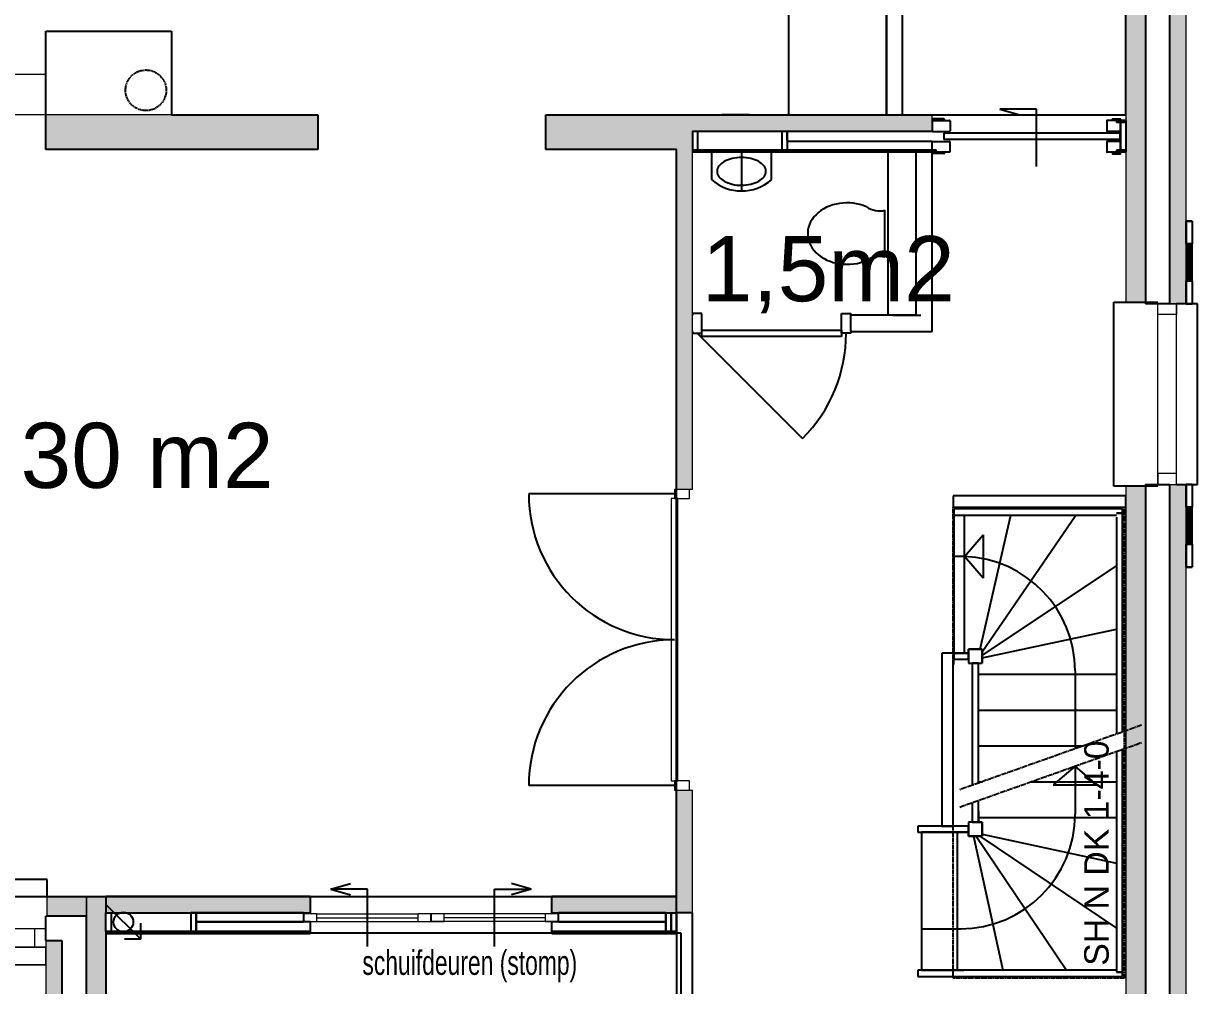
# Model space of a CAD drawing. Header units: millimetres. Extents: x 0 to 59350, y 0 to 29700.
# Drawn here: x 26870 to 28672, y 18872 to 20349 of the extents above; entities that cross this region are included whole.
import ezdxf

# ---------------------------------------------------------------- set-up
doc = ezdxf.new("R2010")
doc.units = ezdxf.units.MM
for name, pattern in [('PUNKT2_S9', [1, 0, -1]), ('STRICHPUNKT2_S5', [11, 8, -1, 1, -1]), ('VERDECKT2_S2', [2.7, 2, -0.7])]:
    doc.linetypes.add(name, pattern=pattern)
doc.layers.add('LAYER1', color=1, linetype='Continuous', lineweight=18)
doc.layers.add('Standard', color=7, linetype='Continuous', lineweight=25)
for name, color, linetype in [('LAYER3', 1, 'Continuous'), ('LAYER4', 1, 'Continuous'), ('LAYER9', 1, 'Continuous')]:
    doc.layers.add(name, color=color, linetype=linetype)
doc.styles.add('ARIAL', font='arial.ttf')

msp = doc.modelspace()

# ---------------------------------------------------------------- hatches: boundary and pattern name
at = {"layer": 'Standard', "linetype": 'PUNKT2_S9', "lineweight": 18}
h = msp.add_hatch(color=59, dxfattribs=at)
h.paths.add_polyline_path([(28654.1, 19918.7), (28654.1, 21521.2), (28629.1, 21496.2), (28629.1, 19918.7)])
h.paths.add_polyline_path([(28654.1, 18021.2), (28654.1, 18348.7), (28629.1, 18348.7), (28629.1, 18046.2)])
h.paths.add_polyline_path([(28629.1, 19641.2), (28629.1, 18626.2), (28654.1, 18626.2), (28654.1, 19641.2)])
h = msp.add_hatch(color=9, dxfattribs=at)
h.paths.add_polyline_path([(28591.6, 19921.2), (28591.6, 21458.7), (28561.6, 21428.7), (28561.6, 19921.2)])
h.paths.add_polyline_path([(28591.6, 18628.7), (28591.6, 19638.7), (28561.6, 19638.7), (28561.6, 18628.7)])
h.paths.add_polyline_path([(28591.6, 18083.7), (28591.6, 18346.2), (28561.6, 18346.2), (28561.6, 18113.7)])
for color, points in [(9, [(26904.1, 20155.2), (27321.6, 20155.2), (27321.6, 20208.7), (26904.1, 20208.7)]), (9, [(27871.9, 20208.7), (27671.6, 20208.7), (27671.6, 20155.2), (27871.9, 20155.2)]), (9, [(27896.9, 20183.7), (28264.4, 20183.7), (28264.4, 20208.7), (27896.9, 20208.7)]), (9, [(26906.6, 18978.7), (26966.6, 18978.7), (26966.6, 19008.7), (26906.6, 19008.7)]), (9, [(26966.6, 19008.7), (26966.6, 18083.7), (26996.6, 18083.7), (26996.6, 19008.7)]), (59, [(26904.1, 18941.2), (26904.1, 18021.2), (26929.1, 18021.2), (26929.1, 18941.2)])]:
    msp.add_hatch(color=color, dxfattribs=at).paths.add_polyline_path(points)
h = msp.add_hatch(color=9, dxfattribs=at)
h.paths.add_polyline_path([(27896.9, 19633.6), (27896.9, 20208.7), (27871.9, 20208.7), (27871.9, 19633.6)])
h.paths.add_polyline_path([(27896.9, 18983.7), (27896.9, 19172.1), (27871.9, 19172.1), (27871.9, 18983.7)])
at = {"layer": 'Standard', "linetype": 'PUNKT2_S9', "lineweight": 25}
for points in [[(27309.9, 18983.7), (27309.9, 19008.7), (26996.6, 19008.7), (26996.6, 18983.7)], [(27680.9, 18983.7), (27871.9, 18983.7), (27871.9, 19008.7), (27680.9, 19008.7)]]:
    msp.add_hatch(color=9, dxfattribs=at).paths.add_polyline_path(points)

# ---------------------------------------------------------------- linework, layer by layer
at = {"layer": 'LAYER1', "color": 1, "linetype": 'Continuous', "lineweight": -3}
for p, q in [((28297.9, 19594.2), (28297.9, 19382.5)), ((28314.1, 19382.5), (28314.1, 19594.2)), ((28338.1, 19388.3), (28384.9, 19594.2)), ((28341.2, 19384.5), (28484.9, 19594.2)), ((28314.1, 19530.7), (28342.9, 19564.1)), ((28342.9, 19564.1), (28342.9, 19497.2)), ((28342.9, 19497.2), (28314.1, 19530.7)), ((28341.2, 19378.9), (28547.1, 19516.1)), ((28341.2, 19374.9), (28547.1, 19419.3)), ((28320, 19382.5), (28320, 19388.3)), ((28320, 19388.3), (28338.1, 19388.3)), ((28327.8, 19388.3), (28341.2, 19388.3)), ((28331.8, 19388.3), (28341.2, 19388.3)), ((28337.4, 19388.3), (28341.2, 19388.3)), ((28341.2, 19388.3), (28341.2, 19374.9)), ((28341.2, 19388.3), (28341.2, 19378.9)), ((28341.2, 19388.3), (28341.2, 19384.5)), ((28341.2, 19385.2), (28341.2, 19367.1)), ((28297.9, 19382.5), (28314.1, 19382.5)), ((28304.1, 19382.5), (28320, 19382.5)), ((28335.4, 19350), (28547.1, 19350)), ((28483.6, 19355), (28483.6, 19235.5)), ((28335.4, 19295), (28547.1, 19295)), ((28335.4, 19240), (28496.3, 19240)), ((28483.6, 19208.9), (28450.2, 19180.2)), ((28517.1, 19180.2), (28483.6, 19208.9)), ((28483.6, 19208.9), (28483.6, 19135)), ((28335.4, 19185), (28341.4, 19185)), ((28416.1, 19185), (28547.1, 19185)), ((28450.2, 19180.2), (28517.1, 19180.2)), ((28335.4, 19140), (28335.4, 19122.8)), ((28335.4, 19130), (28547.1, 19130)), ((28335.4, 19122.8), (28341.2, 19122.8)), ((28341.2, 19122.8), (28341.2, 19104.7)), ((28341.2, 19115), (28341.2, 19101.6)), ((28312.9, 19107.5), (28247.9, 19107.5)), ((28247.9, 19107.5), (28247.9, 18895.7)), ((28320, 19107.5), (28302.9, 19107.5)), ((28302.9, 19107.5), (28302.9, 18895.7)), ((28320, 19101.6), (28320, 19107.5)), ((28338.1, 19101.6), (28320, 19101.6)), ((28341.2, 19101.6), (28327.8, 19101.6)), ((28327.8, 19101.6), (28372.8, 18895.7)), ((28331.8, 19101.6), (28470.6, 18895.7)), ((28341.2, 19101.6), (28331.8, 19101.6)), ((28341.2, 19101.6), (28337.4, 19101.6)), ((28337.4, 19101.6), (28547.1, 18960.2)), ((28341.2, 19111.1), (28341.2, 19101.6)), ((28341.2, 19105.5), (28341.2, 19101.6)), ((28341.2, 19104.7), (28547.1, 19059.8)), ((28247.9, 18895.7), (28312.9, 18895.7))]:
    msp.add_line(p, q, dxfattribs=at)
at = {"layer": 'LAYER3', "color": 3, "linetype": 'Continuous', "lineweight": -3}
for p, q in [((28556.6, 19603.7), (28297.9, 19603.7)), ((28297.9, 19603.7), (28297.9, 19594.2)), ((28556.6, 19597.2), (28556.6, 19603.7)), ((28297.9, 19594.2), (28547.1, 19594.2)), ((28547.1, 19597.2), (28556.6, 19597.2)), ((28556.6, 19597.2), (28547.1, 19597.2)), ((28547.1, 19591.2), (28547.1, 19258)), ((28556.6, 19261.4), (28556.6, 19597.2)), ((28320, 19382.5), (28297.9, 19382.5)), ((28297.9, 19382.5), (28297.9, 19373)), ((28297.9, 19373), (28320, 19373)), ((28320, 19373), (28320, 19382.5)), ((28335.4, 19367.1), (28325.9, 19367.1)), ((28325.9, 19367.1), (28325.9, 19179.4)), ((28335.4, 19182.8), (28335.4, 19367.1)), ((28547.1, 19231.5), (28547.1, 18892.7)), ((28556.6, 18892.7), (28556.6, 19234.8)), ((28325.9, 19152.9), (28325.9, 19122.8)), ((28335.4, 19122.8), (28335.4, 19156.3)), ((28242.2, 19117), (28242.2, 19107.5)), ((28320, 19117), (28242.2, 19117)), ((28320, 19107.5), (28320, 19117)), ((28325.9, 19122.8), (28335.4, 19122.8)), ((28242.2, 19107.5), (28320, 19107.5)), ((28242.2, 18895.7), (28242.2, 18886.2)), ((28547.1, 18895.7), (28242.2, 18895.7)), ((28242.2, 18886.2), (28556.6, 18886.2)), ((28547.1, 18892.7), (28556.6, 18892.7)), ((28556.6, 18892.7), (28547.1, 18892.7)), ((28556.6, 18886.2), (28556.6, 18892.7))]:
    msp.add_line(p, q, dxfattribs=at)
at = {"layer": 'LAYER3', "color": 3, "linetype": 'STRICHPUNKT2_S5', "lineweight": -3}
for p, q in [((28585.8, 19271.7), (28305.9, 19172.4)), ((28306.7, 19146.1), (28585.8, 19245.2))]:
    msp.add_line(p, q, dxfattribs=at)
at = {"layer": 'LAYER4', "color": 4, "linetype": 'Continuous', "lineweight": -3}
for p, q in [((28341.2, 19388.3), (28320, 19388.3)), ((28320, 19388.3), (28320, 19367.1)), ((28341.2, 19367.1), (28341.2, 19388.3)), ((28320, 19367.1), (28341.2, 19367.1)), ((28320, 19122.8), (28320, 19101.6)), ((28341.2, 19122.8), (28320, 19122.8)), ((28341.2, 19101.6), (28341.2, 19122.8)), ((28320, 19101.6), (28341.2, 19101.6))]:
    msp.add_line(p, q, dxfattribs=at)
at = {"layer": 'LAYER9', "color": 8, "linetype": 'Continuous', "lineweight": -3}
for p, q in [((28314.1, 19530.7), (28297.9, 19530.7)), ((28247.9, 18959.2), (28307.9, 18959.2))]:
    msp.add_line(p, q, dxfattribs=at)
for centre, start, end in [((28307.9, 19355), 0, 87.9625), ((28307.9, 19135), 270, 0)]:
    msp.add_arc(centre, 175.8, start, end, dxfattribs=at)
at = {"layer": 'Standard', "color": 36, "linetype": 'Continuous', "lineweight": 18}
for p, q in [((28629.1, 21496.2), (28629.1, 19918.7)), ((28654.1, 19918.7), (28654.1, 21466.2)), ((28639.1, 19918.7), (28629.1, 19918.7)), ((28654.1, 19918.7), (28639.1, 19918.7)), ((28629.1, 19641.2), (28639.1, 19641.2)), ((28629.1, 19641.2), (28629.1, 18626.2)), ((28639.1, 19641.2), (28654.1, 19641.2)), ((28654.1, 18626.2), (28654.1, 19641.2)), ((26904.1, 18941.2), (26904.1, 18916.2)), ((26929.1, 18941.2), (26904.1, 18941.2)), ((26929.1, 18046.2), (26929.1, 18941.2)), ((26904.1, 18916.2), (26904.1, 18076.2))]:
    msp.add_line(p, q, dxfattribs=at)
at = {"layer": 'Standard', "color": 7, "linetype": 'Continuous', "lineweight": -3}
for p, q in [((28629.1, 19918.7), (28629.1, 21496.2)), ((28561.6, 20208.7), (28561.6, 21428.7)), ((28044.1, 21111.2), (28044.1, 20208.7)), ((28194.1, 20208.7), (28194.1, 21111.2)), ((26904.1, 20155.2), (26904.1, 20337.2)), ((26904.1, 20337.2), (27097.1, 20337.2)), ((27097.1, 20337.2), (27097.1, 20208.7)), ((27097.1, 20208.7), (27321.6, 20208.7)), ((27321.6, 20208.7), (27321.6, 20155.2)), ((27671.6, 20155.2), (27671.6, 20208.7)), ((27671.6, 20208.7), (28561.6, 20208.7)), ((27984.1, 20208.7), (27941.6, 20208.7)), ((28044.1, 20208.7), (28194.1, 20208.7)), ((27321.6, 20155.2), (26904.1, 20155.2)), ((27871.9, 20155.2), (27671.6, 20155.2)), ((27871.9, 19008.7), (27871.9, 20155.2)), ((28204.4, 20151.7), (28246.9, 20151.7)), ((28629.1, 19918.7), (28620.4, 19918.7)), ((28204.3, 19901.1), (28246.9, 19901.1)), ((27903.9, 19873.3), (28065.4, 19711.8)), ((28620.4, 19641.2), (28629.1, 19641.2)), ((28629.1, 18626.2), (28629.1, 19641.2)), ((26246.6, 19008.7), (27871.9, 19008.7)), ((27309.9, 19008.7), (26996.6, 19008.7)), ((26996.6, 19008.7), (26996.6, 18983.7)), ((27309.9, 19008.7), (27309.9, 18983.7)), ((27871.9, 19008.7), (27680.9, 19008.7)), ((27680.9, 18983.7), (27680.9, 19008.7)), ((27871.9, 18983.7), (27871.9, 19008.7)), ((26996.8, 18996.1), (27049.9, 18943.1)), ((26996.6, 18983.7), (27299.9, 18983.7)), ((27299.9, 18983.7), (27309.9, 18983.7)), ((27680.9, 18983.7), (27690.9, 18983.7)), ((27690.9, 18983.7), (27871.9, 18983.7)), ((27855.9, 18983.7), (27855.9, 18955)), ((27863.9, 18955), (27863.9, 18983.7)), ((27863.9, 18983.7), (27863.9, 18955)), ((27871.9, 18955), (27871.9, 18983.7)), ((26904.1, 18941.2), (26904.1, 18953.7)), ((27049.9, 18943.1), (27049.9, 18968.1)), ((27299.9, 18969.7), (27134.9, 18969.7)), ((27134.9, 18969.7), (27134.9, 18955)), ((27134.9, 18955), (27309.9, 18955)), ((27309.9, 18969.7), (27299.9, 18969.7)), ((27309.9, 18969.7), (27309.9, 18955)), ((27690.9, 18969.7), (27680.9, 18969.7)), ((27680.9, 18955), (27680.9, 18969.7)), ((27680.9, 18955), (27855.9, 18955)), ((27855.9, 18969.7), (27690.9, 18969.7)), ((27855.9, 18955), (27855.9, 18969.7)), ((27855.9, 18955), (27863.9, 18955)), ((27863.9, 18955), (27871.9, 18955)), ((26904.1, 18941.2), (26929.1, 18941.2)), ((26929.1, 18941.2), (26929.1, 18046.2)), ((27879.4, 18952.3), (26996.6, 18952.3)), ((26996.6, 18952.3), (26996.6, 18113.7)), ((27049.9, 18943.1), (27024.9, 18943.1)), ((27879.4, 18113.7), (27879.4, 18952.3))]:
    msp.add_line(p, q, dxfattribs=at)
at = {"layer": 'Standard', "color": 51, "linetype": 'Continuous', "lineweight": -3}
for p, q in [((28591.6, 21458.7), (28591.6, 19921.2)), ((28543.1, 19638.7), (28543.1, 19921.2)), ((28543.1, 19921.2), (28561.6, 19921.2)), ((28561.6, 19921.2), (28610.6, 19921.2)), ((28591.6, 19921.2), (28591.6, 19918.7)), ((28610.6, 19918.7), (28591.6, 19918.7)), ((28620.4, 19918.7), (28610.6, 19918.7)), ((28561.6, 19638.7), (28543.1, 19638.7)), ((28610.6, 19638.7), (28561.6, 19638.7)), ((28591.6, 19641.2), (28610.6, 19641.2)), ((28591.6, 19641.2), (28591.6, 19638.7)), ((28591.6, 19638.7), (28591.6, 18628.7)), ((28610.6, 19641.2), (28620.4, 19641.2)), ((26904.1, 18959.7), (26904.1, 18978.7)), ((26906.6, 18978.7), (26904.1, 18978.7)), ((26937.9, 18978.7), (26906.6, 18978.7)), ((26966.6, 18978.7), (26937.9, 18978.7)), ((26966.6, 18083.7), (26966.6, 18978.7)), ((27299.9, 18983.7), (27134.9, 18983.7)), ((27134.9, 18983.7), (27134.9, 18969.7)), ((27299.9, 18983.7), (27299.9, 18982)), ((27299.9, 18982), (27299.9, 18970.5)), ((27690.9, 18982), (27690.9, 18983.7)), ((27855.9, 18983.7), (27690.9, 18983.7)), ((27690.9, 18970.5), (27690.9, 18982)), ((27855.9, 18969.7), (27855.9, 18983.7)), ((26904.1, 18953.7), (26904.1, 18959.7)), ((27134.9, 18969.7), (27299.9, 18969.7)), ((27299.9, 18970.5), (27299.9, 18969.7)), ((27690.9, 18969.7), (27690.9, 18970.5)), ((27690.9, 18969.7), (27855.9, 18969.7))]:
    msp.add_line(p, q, dxfattribs=at)
at = {"layer": 'Standard', "color": 253, "linetype": 'Continuous', "lineweight": 18}
for p, q in [((28591.6, 19921.2), (28591.6, 21458.7)), ((28561.6, 21428.7), (28561.6, 19921.2)), ((28591.6, 19921.2), (28561.6, 19921.2)), ((28561.6, 19638.7), (28561.6, 18628.7)), ((28561.6, 19638.7), (28591.6, 19638.7)), ((28591.6, 18628.7), (28591.6, 19638.7)), ((26966.6, 19008.7), (26906.6, 19008.7)), ((26906.6, 18978.7), (26906.6, 19008.7)), ((26966.6, 18978.7), (26966.6, 19008.7)), ((26966.6, 19008.7), (26966.6, 18083.7)), ((26996.6, 19008.7), (26966.6, 19008.7)), ((26996.6, 18983.7), (26996.6, 19008.7)), ((26906.6, 18978.7), (26937.9, 18978.7)), ((26937.9, 18978.7), (26966.6, 18978.7)), ((26996.6, 18113.7), (26996.6, 18983.7))]:
    msp.add_line(p, q, dxfattribs=at)
at = {"layer": 'Standard', "color": 255, "linetype": 'Continuous', "lineweight": -3}
for p, q in [((28194.1, 21111.2), (28194.1, 20208.7)), ((28219.1, 20208.7), (28219.1, 21111.2)), ((28194.1, 20208.7), (28219.1, 20208.7)), ((28264.4, 20151.7), (28239.4, 20151.7)), ((28239.4, 20151.7), (28239.4, 19901.1)), ((28264.4, 19876.1), (28264.4, 20151.7)), ((28139.4, 19888.6), (28139.4, 19901.1)), ((28239.4, 19901.1), (28139.4, 19901.1)), ((28139.4, 19876.1), (28139.4, 19888.6)), ((28139.4, 19876.1), (28239.4, 19876.1)), ((28239.4, 19876.1), (28264.4, 19876.1)), ((28561.6, 19623.7), (28296.6, 19623.7)), ((28296.6, 19623.7), (28296.6, 19606.2)), ((28561.6, 19606.2), (28561.6, 19623.7)), ((28296.6, 19606.2), (28561.6, 19606.2)), ((28297.9, 19382.5), (28279.1, 19382.5)), ((28279.1, 19382.5), (28279.1, 19365)), ((28297.9, 19365), (28297.9, 19382.5)), ((28279.1, 19365), (28279.1, 19117)), ((28296.6, 19365), (28297.9, 19365)), ((28296.6, 19117), (28296.6, 19365)), ((28279.1, 19117), (28296.6, 19117)), ((26996.6, 18983.7), (27004.6, 18983.7)), ((26996.6, 18955), (26996.6, 18983.7)), ((27004.6, 18983.7), (27004.6, 18955)), ((27134.9, 18983.7), (27126.9, 18983.7)), ((27126.9, 18983.7), (27126.9, 18955)), ((27134.9, 18955), (27134.9, 18983.7)), ((27896.9, 18983.7), (27871.9, 18983.7)), ((27871.9, 18983.7), (27871.9, 18113.7)), ((27896.9, 18463.7), (27896.9, 18983.7)), ((27004.6, 18955), (26996.6, 18955)), ((27126.9, 18955), (27134.9, 18955))]:
    msp.add_line(p, q, dxfattribs=at)
at = {"layer": 'Standard', "color": 255, "linetype": 'Continuous', "lineweight": 18}
for p, q in [((26604.1, 20271.2), (26904.1, 20271.2)), ((26904.1, 20208.7), (26904.1, 20271.2)), ((26904.1, 20208.7), (26604.1, 20208.7)), ((27321.6, 20208.7), (26904.1, 20208.7)), ((26904.1, 20208.7), (26904.1, 20155.2)), ((27321.6, 20155.2), (27321.6, 20208.7)), ((27871.9, 20208.7), (27671.6, 20208.7)), ((27671.6, 20208.7), (27671.6, 20155.2)), ((27896.9, 20208.7), (27871.9, 20208.7)), ((28194.1, 20208.7), (27896.9, 20208.7)), ((28219.1, 20208.7), (28194.1, 20208.7)), ((28264.4, 20208.7), (28219.1, 20208.7)), ((28264.4, 20183.7), (28264.4, 20208.7)), ((27896.9, 19901.1), (27896.9, 20183.7)), ((27896.9, 20183.7), (28264.4, 20183.7)), ((26904.1, 20155.2), (27321.6, 20155.2)), ((27671.6, 20155.2), (27871.9, 20155.2)), ((27871.9, 20155.2), (27871.9, 19633.6)), ((27896.9, 19876.1), (27896.9, 19901.1)), ((27896.9, 19633.6), (27896.9, 19876.1)), ((27889.4, 19633.6), (27871.9, 19633.6)), ((27896.9, 19633.6), (27889.4, 19633.6)), ((27871.9, 19172.1), (27889.4, 19172.1)), ((27871.9, 19172.1), (27871.9, 19008.7)), ((27889.4, 19172.1), (27896.9, 19172.1)), ((27896.9, 18983.7), (27896.9, 19172.1)), ((27871.9, 19008.7), (27871.9, 18983.7)), ((27871.9, 18983.7), (27896.9, 18983.7))]:
    msp.add_line(p, q, dxfattribs=at)
at = {"layer": 'Standard', "color": 1, "linetype": 'Continuous', "lineweight": -3}
for p, q in [((28368.4, 20217.5), (28398.7, 20208.8)), ((28424.6, 20217.5), (28368.4, 20217.5)), ((28424.6, 20129.5), (28424.6, 20217.5)), ((27341.6, 19020.2), (27371.9, 19028.9)), ((27649.1, 19020.2), (27618.9, 19028.9)), ((27341.6, 19020.2), (27371.9, 19011.6)), ((27397.8, 19020.2), (27341.6, 19020.2)), ((27397.8, 18932.2), (27397.8, 19020.2)), ((27592.9, 18932.2), (27592.9, 19020.2)), ((27592.9, 19020.2), (27649.1, 19020.2)), ((27649.1, 19020.2), (27618.9, 19011.6))]:
    msp.add_line(p, q, dxfattribs=at)
at = {"layer": 'Standard', "color": 30, "linetype": 'Continuous', "lineweight": -3}
for p, q in [((28264.4, 20201.7), (28264.4, 20199.8)), ((28264.4, 20199.8), (28291.2, 20199.8)), ((28264.4, 20199.8), (28264.4, 20183.2)), ((28282.5, 20202.3), (28265, 20202.3)), ((28283.1, 20199.8), (28283.1, 20201.7)), ((28291.9, 20199.2), (28291.9, 20183.7)), ((28291.9, 20199.2), (28291.9, 20183.8)), ((28532.4, 20199.2), (28532.4, 20183.7)), ((28547.5, 20199.8), (28533, 20199.8)), ((28541.1, 20199.8), (28541.1, 20201.7)), ((28541.7, 20202.3), (28553, 20202.3)), ((28547.4, 20199.8), (28547.4, 20196.7)), ((28561.6, 20199.8), (28547.4, 20199.8)), ((28561.6, 20196.7), (28547.4, 20196.7)), ((28553.6, 20201.7), (28553.6, 20199.8)), ((28553.6, 20196.7), (28553.6, 20183.1)), ((28553.6, 20196.2), (28553.6, 20154.7)), ((28553.6, 20154.7), (28553.6, 20196.2)), ((28561.6, 20199.3), (28561.6, 20151.6)), ((28264.4, 20183.2), (27896.9, 20183.2)), ((27896.9, 20182.7), (27896.9, 20169.1)), ((27896.9, 20182.7), (27896.9, 20151.6)), ((27904.9, 20169.1), (27904.9, 20182.7)), ((27904.9, 20154.7), (27904.9, 20182.7)), ((28033.9, 20182.7), (28033.9, 20169.1)), ((28033.9, 20182.7), (28033.9, 20154.8)), ((28041.9, 20169.1), (28041.9, 20182.7)), ((28041.9, 20182.7), (28041.9, 20154.8)), ((28264.4, 20183.2), (28291.2, 20183.2)), ((28552.4, 20180.5), (28282.4, 20180.5)), ((28282.4, 20180.5), (28282.4, 20170.5)), ((28553.6, 20183.1), (28533, 20183.1)), ((28552.4, 20180.5), (28552.4, 20170.5)), ((28552.4, 20180.5), (28552.4, 20170.5)), ((28264.4, 20167.7), (28041.9, 20167.7)), ((28264.4, 20167.7), (28291.2, 20167.7)), ((28264.4, 20154.8), (28264.4, 20167.7)), ((28552.4, 20170.5), (28282.4, 20170.5)), ((28291.9, 20151.7), (28291.9, 20167.2)), ((28291.9, 20151.7), (28291.9, 20167.1)), ((28532.4, 20167.2), (28532.4, 20151.7)), ((28553.6, 20167.8), (28533, 20167.8)), ((28553.6, 20167.8), (28553.6, 20154.2)), ((27896.9, 20154.8), (28270.6, 20154.8)), ((27896.9, 20151.7), (28264.1, 20151.7)), ((28264.4, 20151.7), (28291.2, 20151.7)), ((28264.4, 20149.8), (28264.4, 20151.7)), ((28282.5, 20149.2), (28265, 20149.2)), ((28270.6, 20151.7), (28270.6, 20154.8)), ((28283.1, 20151.7), (28283.1, 20149.8)), ((28547.5, 20151.1), (28533, 20151.1)), ((28541.1, 20151.1), (28541.1, 20149.2)), ((28541.7, 20148.6), (28553, 20148.6)), ((28547.4, 20154.2), (28547.4, 20151.1)), ((28561.6, 20154.2), (28547.4, 20154.2)), ((28561.6, 20151.1), (28547.4, 20151.1)), ((28553.6, 20149.2), (28553.6, 20151.1))]:
    msp.add_line(p, q, dxfattribs=at)
at = {"layer": 'Standard', "color": 5, "linetype": 'Continuous', "lineweight": -3}
for p, q in [((27925.6, 20151.7), (27925.6, 20109.2)), ((28018.1, 20109.2), (28018.1, 20151.7)), ((28196.8, 19901.1), (28196.9, 20151.7)), ((28191.9, 19990), (28191.9, 20062.2)), ((27869.1, 19626.6), (27645.4, 19626.6)), ((27869.1, 19179.1), (27645.4, 19179.1)), ((26906.6, 19034.7), (26272.6, 19034.7)), ((26906.6, 19008.7), (26906.6, 19034.7))]:
    msp.add_line(p, q, dxfattribs=at)
at = {"layer": 'Standard', "color": 4, "linetype": 'Continuous', "lineweight": -3}
for p, q in [((28018.1, 20151.7), (27925.6, 20151.7)), ((27971.9, 20151.7), (27971.9, 20091.7))]:
    msp.add_line(p, q, dxfattribs=at)
at = {"layer": 'Standard', "color": 16, "linetype": 'Continuous', "lineweight": -3}
for p, q in [((28654.1, 20045.5), (28663.6, 20045.5)), ((28663.6, 20045.5), (28654.1, 20045.5)), ((28654.1, 20010.5), (28654.1, 20045.5)), ((28654.1, 20045.5), (28654.1, 20010.5)), ((28663.6, 20045.5), (28663.6, 20010.5)), ((28663.6, 20045.5), (28663.6, 20010.5)), ((28663.6, 20010.5), (28654.1, 20010.5)), ((28654.1, 20010.5), (28663.6, 20010.5)), ((28663.1, 20010.5), (28654.9, 20010.5)), ((28654.9, 20010.5), (28654.9, 19953.7)), ((28654.9, 19953.7), (28654.9, 20010.5)), ((28654.9, 20010.5), (28663.1, 20010.5)), ((28663.1, 20010.5), (28654.9, 20010.5)), ((28654.9, 20010.5), (28654.9, 19953.7)), ((28654.9, 19953.7), (28654.9, 20010.5)), ((28654.9, 20010.5), (28663.1, 20010.5)), ((28663.1, 19953.7), (28663.1, 20010.5)), ((28663.1, 20010.5), (28663.1, 19953.7)), ((28663.1, 19953.7), (28663.1, 20010.5)), ((28663.1, 20010.5), (28663.1, 19953.7)), ((28654.1, 19953.7), (28663.6, 19953.7)), ((28663.6, 19953.7), (28654.1, 19953.7)), ((28654.1, 19918.7), (28654.1, 19953.7)), ((28654.1, 19953.7), (28654.1, 19918.7)), ((28654.9, 19953.7), (28663.1, 19953.7)), ((28663.1, 19953.7), (28654.9, 19953.7)), ((28654.9, 19953.7), (28663.1, 19953.7)), ((28663.1, 19953.7), (28654.9, 19953.7)), ((28663.6, 19953.7), (28663.6, 19918.7)), ((28663.6, 19953.7), (28663.6, 19918.7)), ((28663.6, 19918.7), (28654.1, 19918.7)), ((28654.1, 19918.7), (28663.6, 19918.7)), ((28654.1, 19641.2), (28663.6, 19641.2)), ((28663.6, 19641.2), (28654.1, 19641.2)), ((28654.1, 19606.2), (28654.1, 19641.2)), ((28654.1, 19641.2), (28654.1, 19606.2)), ((28663.6, 19641.2), (28663.6, 19606.2)), ((28663.6, 19641.2), (28663.6, 19606.2)), ((28663.6, 19606.2), (28654.1, 19606.2)), ((28654.1, 19606.2), (28663.6, 19606.2)), ((28663.1, 19606.2), (28654.9, 19606.2)), ((28654.9, 19606.2), (28654.9, 19549.5)), ((28654.9, 19549.5), (28654.9, 19606.2)), ((28654.9, 19606.2), (28663.1, 19606.2)), ((28663.1, 19606.2), (28654.9, 19606.2)), ((28654.9, 19606.2), (28654.9, 19549.5)), ((28654.9, 19549.5), (28654.9, 19606.2)), ((28654.9, 19606.2), (28663.1, 19606.2)), ((28663.1, 19549.5), (28663.1, 19606.2)), ((28663.1, 19606.2), (28663.1, 19549.5)), ((28663.1, 19549.5), (28663.1, 19606.2)), ((28663.1, 19606.2), (28663.1, 19549.5)), ((28654.1, 19549.5), (28663.6, 19549.5)), ((28663.6, 19549.5), (28654.1, 19549.5)), ((28654.1, 19514.5), (28654.1, 19549.5)), ((28654.1, 19549.5), (28654.1, 19514.5)), ((28654.9, 19549.5), (28663.1, 19549.5)), ((28663.1, 19549.5), (28654.9, 19549.5)), ((28654.9, 19549.5), (28663.1, 19549.5)), ((28663.1, 19549.5), (28654.9, 19549.5)), ((28663.6, 19549.5), (28663.6, 19514.5)), ((28663.6, 19549.5), (28663.6, 19514.5)), ((28663.6, 19514.5), (28654.1, 19514.5)), ((28654.1, 19514.5), (28663.6, 19514.5))]:
    msp.add_line(p, q, dxfattribs=at)
at = {"layer": 'Standard', "color": 14, "linetype": 'Continuous', "lineweight": -3}
for p, q in [((28657, 19953.7), (28657, 20010.5)), ((28657, 20010.5), (28657, 19953.7)), ((28660.7, 20010.5), (28657, 20010.5)), ((28657, 20010.5), (28660.7, 20010.5)), ((28660.7, 20010.5), (28660.7, 19953.7)), ((28660.7, 19953.7), (28660.7, 20010.5)), ((28657, 19953.7), (28660.7, 19953.7)), ((28657, 19953.7), (28660.7, 19953.7)), ((28657, 19549.5), (28657, 19606.2)), ((28657, 19606.2), (28657, 19549.5)), ((28660.7, 19606.2), (28657, 19606.2)), ((28657, 19606.2), (28660.7, 19606.2)), ((28660.7, 19606.2), (28660.7, 19549.5)), ((28660.7, 19549.5), (28660.7, 19606.2)), ((28657, 19549.5), (28660.7, 19549.5)), ((28657, 19549.5), (28660.7, 19549.5))]:
    msp.add_line(p, q, dxfattribs=at)
at = {"layer": 'Standard', "color": 2, "linetype": 'Continuous', "lineweight": 18}
for p, q in [((28610.6, 19902), (28610.6, 19918.7)), ((28610.6, 19918.7), (28639.1, 19918.7)), ((28610.6, 19641.2), (28610.6, 19918.7)), ((28639.1, 19918.7), (28639.1, 19902)), ((28639.1, 19641.2), (28639.1, 19918.7)), ((28639.1, 19902), (28610.6, 19902)), ((28639.1, 19658), (28610.6, 19658)), ((28610.6, 19658), (28610.6, 19641.2)), ((28639.1, 19641.2), (28639.1, 19658)), ((28610.6, 19641.2), (28639.1, 19641.2)), ((27864.1, 19619.6), (27864.1, 19186.1)), ((27874.1, 19619.6), (27864.1, 19619.6)), ((27869.1, 19633.6), (27869.1, 19619.6)), ((27892.1, 19633.6), (27869.1, 19633.6)), ((27869.1, 19619.6), (27892.1, 19619.6)), ((27874.1, 19186.1), (27874.1, 19619.6)), ((27892.1, 19619.6), (27892.1, 19633.6)), ((27864.1, 19186.1), (27874.1, 19186.1)), ((27869.1, 19186.1), (27869.1, 19172.1)), ((27892.1, 19186.1), (27869.1, 19186.1)), ((27869.1, 19172.1), (27892.1, 19172.1)), ((27892.1, 19172.1), (27892.1, 19186.1)), ((27300.4, 18982), (27299.9, 18982)), ((27299.9, 18982), (27299.9, 18970.5)), ((27300.4, 18970.5), (27300.4, 18982)), ((27320.4, 18982), (27300.4, 18982)), ((27300.4, 18982), (27300.4, 18970.5)), ((27320.4, 18970.5), (27320.4, 18982)), ((27320.4, 18982), (27475.2, 18982)), ((27320.4, 18976.2), (27475.2, 18976.2)), ((27495.2, 18982), (27475.2, 18982)), ((27475.2, 18982), (27475.2, 18970.5)), ((27495.2, 18970.5), (27495.2, 18982)), ((27515.5, 18982), (27495.5, 18982)), ((27495.5, 18982), (27495.5, 18970.5)), ((27690.4, 18982), (27495.5, 18982)), ((27515.5, 18970.5), (27515.5, 18982)), ((27670.4, 18976.2), (27515.5, 18976.2)), ((27690.4, 18982), (27670.4, 18982)), ((27670.4, 18982), (27670.4, 18970.5)), ((27690.4, 18970.5), (27690.4, 18982)), ((27690.4, 18982), (27690.9, 18982)), ((27690.4, 18970.5), (27690.4, 18982)), ((27690.9, 18982), (27690.9, 18970.5)), ((26202.6, 18959.7), (26904.1, 18959.7)), ((26887.4, 18931.2), (26887.4, 18959.7)), ((26887.4, 18959.7), (26904.1, 18959.7)), ((26904.1, 18959.7), (26904.1, 18931.2)), ((27299.9, 18970.5), (27300.4, 18970.5)), ((27300.4, 18970.5), (27320.4, 18970.5)), ((27320.4, 18970.5), (27475.2, 18970.5)), ((27475.2, 18970.5), (27495.2, 18970.5)), ((27495.5, 18970.5), (27515.5, 18970.5)), ((27690.4, 18970.5), (27495.5, 18970.5)), ((27670.4, 18970.5), (27690.4, 18970.5)), ((27690.9, 18970.5), (27690.4, 18970.5)), ((26202.6, 18931.2), (26904.1, 18931.2)), ((26904.1, 18931.2), (26887.4, 18931.2))]:
    msp.add_line(p, q, dxfattribs=at)
at = {"layer": 'Standard', "color": 117, "linetype": 'Continuous', "lineweight": -3}
for p, q in [((28671.6, 19918.7), (28639.1, 19918.7)), ((28671.6, 19641.2), (28671.6, 19918.7)), ((28639.1, 19641.2), (28671.6, 19641.2))]:
    msp.add_line(p, q, dxfattribs=at)
at = {"layer": 'Standard', "color": 131, "linetype": 'Continuous', "lineweight": 25}
for p, q in [((27910.9, 19903.8), (27896.9, 19903.8)), ((27896.9, 19903.8), (27896.9, 19901.1)), ((27910.9, 19873.3), (27910.9, 19903.8)), ((28125.4, 19873.3), (28125.4, 19903.8)), ((28125.4, 19903.8), (28139.4, 19903.8)), ((28139.4, 19903.8), (28139.4, 19901.1)), ((27896.9, 19876.1), (27896.9, 19873.3)), ((27896.9, 19873.3), (27910.9, 19873.3)), ((27910.9, 19868.3), (27910.9, 19878.3)), ((27910.9, 19878.3), (28125.4, 19878.3)), ((28125.4, 19878.3), (28125.4, 19868.3)), ((28139.4, 19873.3), (28125.4, 19873.3)), ((28139.4, 19876.1), (28139.4, 19873.3)), ((28125.4, 19868.3), (27910.9, 19868.3))]:
    msp.add_line(p, q, dxfattribs=at)
at = {"layer": 'Standard', "color": 1, "linetype": 'VERDECKT2_S2', "lineweight": -3}
for p, q in [((28296.6, 18883.7), (28296.6, 19606.2)), ((28296.6, 19606.2), (28559.1, 19606.2)), ((28296.6, 18883.7), (28296.6, 19606.2)), ((28296.6, 19606.2), (28559.1, 19606.2)), ((28559.1, 19606.2), (28559.1, 18883.7)), ((28559.1, 19606.2), (28559.1, 18883.7)), ((28559.1, 18883.7), (28296.6, 18883.7)), ((28559.1, 18883.7), (28296.6, 18883.7))]:
    msp.add_line(p, q, dxfattribs=at)
at = {"layer": 'Standard', "color": 253, "linetype": 'Continuous', "lineweight": -3}
for p, q in [((27309.9, 18955), (26996.6, 18955)), ((26996.6, 18955), (26996.6, 18951.8)), ((27309.9, 18955), (27309.9, 18951.8)), ((27680.9, 18951.8), (27680.9, 18955)), ((27871.9, 18955), (27680.9, 18955)), ((27871.9, 18951.8), (27871.9, 18955)), ((26996.6, 18951.8), (27309.9, 18951.8)), ((27680.9, 18951.8), (27871.9, 18951.8))]:
    msp.add_line(p, q, dxfattribs=at)
at = {"layer": 'Standard', "color": 59, "linetype": 'Continuous', "lineweight": 18}
for p, q in [((26904.1, 18931.2), (26169.1, 18931.2)), ((26169.1, 18931.2), (26904.1, 18931.2)), ((26904.1, 18903.7), (26904.1, 18931.2)), ((26904.1, 18931.2), (26904.1, 18903.7)), ((26141.6, 18903.7), (26904.1, 18903.7)), ((26904.1, 18903.7), (26141.6, 18903.7))]:
    msp.add_line(p, q, dxfattribs=at)
at = {"layer": 'Standard', "color": 5, "linetype": 'VERDECKT2_S2', "lineweight": -3}
msp.add_circle((27057.9, 20246.2), 31.2, dxfattribs=at)
at = {"layer": 'Standard', "color": 7, "linetype": 'Continuous', "lineweight": -3}
msp.add_circle((27023.4, 18969.6), 15, dxfattribs=at)
at = {"layer": 'Standard', "color": 30, "linetype": 'Continuous', "lineweight": -3}
for centre, start, end in [((28265, 20201.7), 90, 180), ((28282.5, 20201.7), 0, 90), ((28291.2, 20199.2), 0, 90), ((28533, 20199.2), 90, 180), ((28541.7, 20201.7), 90, 180), ((28553, 20201.7), 0, 90), ((28291.2, 20183.8), 270, 0), ((28533, 20183.7), 180, 270), ((28291.2, 20167.1), 0, 90), ((28533, 20167.2), 90, 180), ((28265, 20149.8), 180, 270), ((28282.5, 20149.8), 270, 0), ((28291.2, 20152.3), 270, 0), ((28533, 20151.7), 180, 270), ((28541.7, 20149.2), 180, 270), ((28553, 20149.2), 270, 0)]:
    msp.add_arc(centre, 0.625, start, end, dxfattribs=at)
at = {"layer": 'Standard', "color": 5, "linetype": 'Continuous', "lineweight": -3}
for centre, radius, start, end in [((27971.7, 20080.2), 62.8, 89.8264, 103.0358), ((27972, 20080.2), 62.8, 76.9653, 90.1747), ((27948.2, 20121.4), 13.9, 142.5731, 178.7386), ((27957.3, 20114.4), 25.3, 118.1429, 142.4387), ((27967.5, 20096.7), 45.8, 102.5795, 118.9089), ((27976.2, 20096.7), 45.8, 61.0911, 77.4205), ((27986.4, 20114.4), 25.3, 37.5613, 61.857), ((27995.5, 20121.4), 13.9, 1.2457, 37.4112), ((27971.9, 20161.6), 69.9, 228.549, 311.451), ((27948.2, 20122), 13.9, 181.2614, 217.4269), ((27957.3, 20129), 25.3, 217.5613, 241.8571), ((27967.5, 20146.8), 45.8, 241.0911, 257.4205), ((27976.2, 20146.8), 45.8, 282.5795, 298.9089), ((27986.4, 20129), 25.3, 298.143, 322.4387), ((27995.5, 20122), 13.9, 322.5888, 358.7543), ((27971.7, 20163.2), 62.8, 256.9642, 270.1736), ((27972, 20163.3), 62.8, 269.8253, 283.0347), ((27869.1, 19626.6), 223.7, 180, 270), ((27869.1, 19179.1), 223.7, 90, 180)]:
    msp.add_arc(centre, radius, start, end, dxfattribs=at)
at = {"layer": 'Standard', "color": 7, "linetype": 'Continuous', "lineweight": -3}
msp.add_arc((27903.9, 19873.3), 228.5, 315, 0, dxfattribs=at)
at = {"layer": 'Standard', "color": 5, "linetype": 'Continuous', "lineweight": -3}
for centre, major_axis, ratio, start_param, end_param in [((28133.9, 20026.3), (-60.5, 0), 0.779971, 4.196708, 8.469459), ((28183.4, 20096.4), (0, 35.3), 0.979381, 2.535836, 3.388596), ((28183.4, 19955.8), (0, 35.3), 0.979381, 6.036182, 6.718777)]:
    msp.add_ellipse(centre, major_axis=major_axis, ratio=ratio, start_param=start_param, end_param=end_param, dxfattribs=at)

# ---------------------------------------------------------------- texts
at = {"layer": 'LAYER3', "color": 5, "linetype": 'Continuous', "lineweight": -3, "insert": (28535.8, 18902.5), "char_height": 37.5, "width": 369.275, "attachment_point": 7, "rotation": 90, "style": 'ARIAL'}
msp.add_mtext('\\W0.99;SH\\~N\\~DK\\~1-4-0', dxfattribs=at)
at = {"layer": 'Standard', "color": 7, "linetype": 'Continuous', "lineweight": -3, "char_height": 100, "width": 635.137, "attachment_point": 7, "style": 'ARIAL'}
for s, insert in [('1,5m2', (27910.9, 19903.8)), ('30 m2', (26865.6, 19634.5))]:
    msp.add_mtext(s, dxfattribs=dict(at, insert=insert))
at = {"layer": 'Standard', "color": 5, "linetype": 'Continuous', "lineweight": 70, "insert": (27390.1, 18877.2), "char_height": 37.5, "width": 342.139, "attachment_point": 7, "style": 'ARIAL'}
msp.add_mtext('\\W0.67;schuifdeuren\\~(stomp)', dxfattribs=at)

doc.saveas('drawing.dxf')
